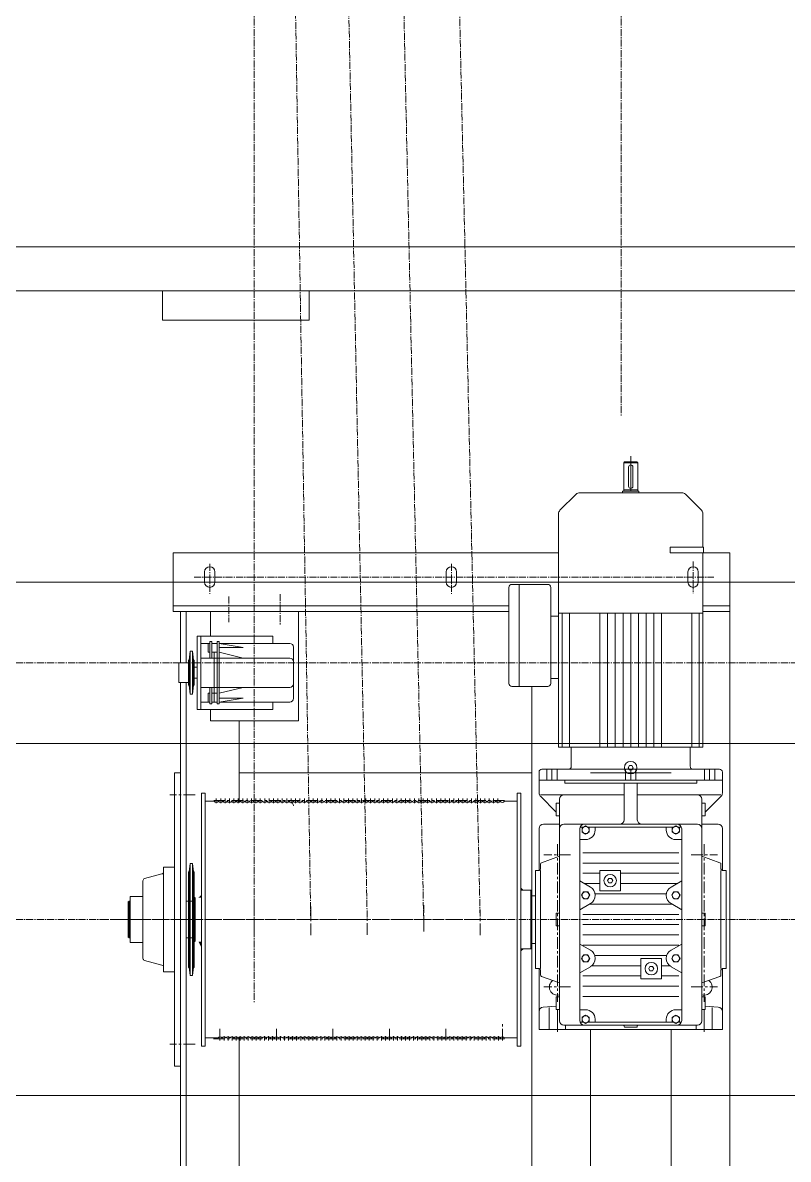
# Model space of a CAD drawing. Header units: millimetres. Extents: x 53635 to 142317, y 101101 to 147193.
# Drawn here: x 74500 to 75544, y 105707 to 107257 of the extents above; entities that cross this region are included whole.
import ezdxf

# ---------------------------------------------------------------- set-up
doc = ezdxf.new("R2010")
doc.units = ezdxf.units.MM
doc.header["$LTSCALE"] = 0.5
doc.header["$MEASUREMENT"] = 0
for name, pattern in [('AXES', [50.8, 31.75, -6.35, 6.35, -6.35]), ('AXES2', [28.575, 19.05, -3.175, 3.175, -3.175]), ('CONTINU', [0])]:
    doc.linetypes.add(name, pattern=pattern)
doc.layers.get('0').update_dxf_attribs({"lineweight": 0})
for name, color, linetype, lineweight in [('-AXE', 1, 'AXES2', 0), ('-fort', 7, 'Continuous', 0), ('ASHADE', 7, 'CONTINU', 0), ('AXE', 1, 'AXES2', 0), ('AXES', 1, 'AXES', 0), ('FIN', 1, 'Continuous', 0), ('FORT', 7, 'Continuous', 0)]:
    doc.layers.add(name, color=color, linetype=linetype, lineweight=lineweight)

msp = doc.modelspace()

# ---------------------------------------------------------------- linework, layer by layer
at = {"layer": '-AXE'}
for p, q in [((70604.5, 106384.09), (77418.31, 106384.09)), ((70604.5, 106034.09), (77418.31, 106034.09))]:
    msp.add_line(p, q, dxfattribs=at)
at = {"layer": '-fort'}
for p, q in [((70815.89, 106951.59), (77215.89, 106951.59)), ((70815.89, 106891.59), (77215.89, 106891.59)), ((70960.9, 106494.09), (77070.89, 106494.09)), ((70960.9, 106274.09), (77070.89, 106274.09)), ((70960.9, 105794.09), (77070.89, 105794.09))]:
    msp.add_line(p, q, dxfattribs=at)
for p, q in [((74691.39, 106891.59), (74690.89, 106891.09)), ((74690.89, 106891.09), (74690.89, 106852.09)), ((74691.39, 106891.59), (74890.39, 106891.59)), ((74890.89, 106891.09), (74890.39, 106891.59)), ((74890.89, 106891.09), (74890.89, 106852.09)), ((74690.89, 106852.09), (74691.39, 106851.59)), ((74691.39, 106851.59), (74890.39, 106851.59)), ((74890.39, 106851.59), (74890.89, 106852.09)), ((75319.64, 106657.09), (75320.64, 106658.09)), ((75338.64, 106657.09), (75319.64, 106657.09)), ((75319.64, 106618.09), (75319.64, 106657.09)), ((75337.64, 106658.09), (75320.64, 106658.09)), ((75326.14, 106625.09), (75326.14, 106651.09)), ((75329.14, 106618.09), (75329.14, 106666.09)), ((75332.14, 106625.09), (75332.14, 106651.09)), ((75338.64, 106657.09), (75337.64, 106658.09)), ((75338.64, 106618.09), (75338.64, 106657.09)), ((75338.64, 106620.09), (75319.64, 106620.09)), ((75232.69, 106592.14), (75254.59, 106614.03)), ((75329.14, 106616.09), (75259.54, 106616.09)), ((75318.14, 106616.09), (75318.14, 106618.09)), ((75340.14, 106618.09), (75318.14, 106618.09)), ((75340.14, 106616.09), (75318.14, 106616.09)), ((75338.64, 106618.09), (75319.64, 106618.09)), ((75398.74, 106616.09), (75329.14, 106616.09)), ((75340.14, 106616.09), (75340.14, 106618.09)), ((75425.59, 106592.14), (75403.69, 106614.03)), ((75230.64, 106452.09), (75230.64, 106587.19)), ((75427.64, 106542.09), (75427.64, 106587.19)), ((75382.79, 106534.09), (75382.79, 106542.09)), ((75428.27, 106542.09), (75382.79, 106542.09)), ((75428.27, 106534.09), (75382.79, 106534.09)), ((75427.64, 106452.09), (75427.64, 106534.09)), ((75428.27, 106534.09), (75428.27, 106542.09)), ((75163.14, 106356.09), (75163.14, 106487.09)), ((75167.14, 106491.09), (75216.14, 106491.09)), ((75177.14, 106352.09), (75177.14, 106491.09)), ((75220.14, 106356.09), (75220.14, 106487.09)), ((75329.14, 106452.09), (75230.64, 106452.09)), ((75230.64, 106452.09), (75230.64, 106452.09)), ((75230.64, 106452.09), (75230.64, 106452.09)), ((75230.64, 106269.09), (75230.64, 106452.09)), ((75230.64, 106447.59), (75230.64, 106452.09)), ((75235.64, 106452.09), (75235.64, 106452.09)), ((75235.64, 106269.09), (75235.64, 106452.09)), ((75245.64, 106452.09), (75245.64, 106452.09)), ((75245.64, 106269.09), (75245.64, 106452.09)), ((75287.14, 106452.09), (75287.14, 106452.09)), ((75287.14, 106269.09), (75287.14, 106452.09)), ((75297.64, 106452.09), (75297.64, 106452.09)), ((75297.64, 106269.09), (75297.64, 106452.09)), ((75308.14, 106452.09), (75308.14, 106452.09)), ((75308.14, 106269.09), (75308.14, 106452.09)), ((75318.64, 106452.09), (75318.64, 106452.09)), ((75318.64, 106269.09), (75318.64, 106452.09)), ((75427.64, 106452.09), (75329.14, 106452.09)), ((75329.14, 106269.09), (75329.14, 106452.09)), ((75339.64, 106452.09), (75339.64, 106452.09)), ((75339.64, 106269.09), (75339.64, 106452.09)), ((75350.14, 106452.09), (75350.14, 106452.09)), ((75350.14, 106269.09), (75350.14, 106452.09)), ((75360.64, 106452.09), (75360.64, 106452.09)), ((75360.64, 106269.09), (75360.64, 106452.09)), ((75371.14, 106452.09), (75371.14, 106452.09)), ((75371.14, 106269.09), (75371.14, 106452.09)), ((75412.64, 106452.09), (75412.64, 106452.09)), ((75412.64, 106269.09), (75412.64, 106452.09)), ((75422.64, 106452.09), (75422.64, 106452.09)), ((75422.64, 106269.09), (75422.64, 106452.09)), ((75427.64, 106269.09), (75427.64, 106452.09)), ((75220.14, 106447.59), (75230.64, 106447.59)), ((75220.14, 106362.59), (75220.14, 106447.59)), ((75230.64, 106362.59), (75230.64, 106447.59)), ((75220.14, 106362.59), (75230.64, 106362.59)), ((75167.14, 106352.09), (75216.14, 106352.09)), ((75427.64, 106269.09), (75230.64, 106269.09)), ((75248.14, 106243.09), (75248.14, 106269.09)), ((75410.14, 106269.09), (75248.14, 106269.09)), ((75410.14, 106243.09), (75410.14, 106269.09)), ((74707.14, 105834.09), (74707.14, 106234.09)), ((75204.14, 106224.09), (75204.14, 106235.09)), ((75244.14, 106239.09), (75208.14, 106239.09)), ((75214.64, 106224.09), (75214.64, 106239.09)), ((75221.64, 106224.09), (75221.64, 106239.09)), ((75228.64, 106224.09), (75228.64, 106239.09)), ((75414.14, 106239.09), (75244.14, 106239.09)), ((75322.14, 106224.09), (75322.14, 106239.09)), ((75322.14, 106224.09), (75322.14, 106239.09)), ((75322.14, 106224.09), (75322.14, 106239.09)), ((75322.14, 106224.09), (75322.14, 106239.09)), ((75325.68, 106241.09), (75327.41, 106244.09)), ((75327.41, 106238.09), (75325.68, 106241.09)), ((75330.87, 106244.09), (75327.41, 106244.09)), ((75330.87, 106238.09), (75327.41, 106238.09)), ((75329.14, 106224.09), (75329.14, 106239.09)), ((75329.14, 106224.09), (75329.14, 106239.09)), ((75329.14, 106224.09), (75329.14, 106239.09)), ((75332.61, 106241.09), (75330.87, 106244.09)), ((75330.87, 106238.09), (75332.61, 106241.09)), ((75336.14, 106224.09), (75336.14, 106239.09)), ((75336.14, 106224.09), (75336.14, 106239.09)), ((75336.14, 106224.09), (75336.14, 106239.09)), ((75336.14, 106224.09), (75336.14, 106239.09)), ((75450.14, 106239.09), (75414.14, 106239.09)), ((75429.64, 106224.09), (75429.64, 106239.09)), ((75436.64, 106224.09), (75436.64, 106239.09)), ((75443.64, 106224.09), (75443.64, 106239.09)), ((75454.14, 106224.09), (75454.14, 106235.09)), ((75239.14, 106224.09), (75204.14, 106224.09)), ((75204.14, 106224.09), (75204.14, 106224.09)), ((75204.14, 106206.57), (75204.14, 106224.09)), ((75204.14, 106224.09), (75204.14, 106224.09)), ((75239.14, 106224.09), (75204.14, 106224.09)), ((75419.14, 106224.09), (75239.14, 106224.09)), ((75419.14, 106224.09), (75239.14, 106224.09)), ((75239.14, 106220.09), (75239.14, 106224.09)), ((75419.14, 106220.09), (75239.14, 106220.09)), ((75320.14, 106170.09), (75320.14, 106219.09)), ((75338.14, 106170.09), (75338.14, 106219.09)), ((75454.14, 106224.09), (75419.14, 106224.09)), ((75419.14, 106220.09), (75419.14, 106224.09)), ((75454.14, 106224.09), (75419.14, 106224.09)), ((75454.14, 106206.57), (75454.14, 106224.09)), ((74744.14, 106206.59), (74744.14, 106034.08)), ((74749.14, 106034.08), (74749.14, 106206.59)), ((75174.14, 106034.08), (75174.14, 106206.59)), ((75179.14, 106206.59), (75179.14, 106034.08)), ((75227.64, 106180.59), (75205.9, 106202.33)), ((75320.14, 106204.09), (75206.14, 106204.09)), ((75320.14, 106204.09), (75238.14, 106204.09)), ((75338.14, 106204.09), (75338.14, 106204.09)), ((75452.14, 106204.09), (75338.14, 106204.09)), ((75338.14, 106204.09), (75338.14, 106204.09)), ((75420.14, 106204.09), (75338.14, 106204.09)), ((75430.64, 106180.59), (75452.39, 106202.33)), ((74761.32, 106195.59), (74749.14, 106195.59)), ((74767.32, 106195.59), (74766.97, 106195.59)), ((74773.32, 106195.59), (74772.97, 106195.59)), ((74779.32, 106195.59), (74778.97, 106195.59)), ((74785.32, 106195.59), (74784.97, 106195.59)), ((74791.32, 106195.59), (74790.97, 106195.59)), ((74797.32, 106195.59), (74796.97, 106195.59)), ((74803.32, 106195.59), (74802.97, 106195.59)), ((74809.32, 106195.59), (74808.97, 106195.59)), ((74815.32, 106195.59), (74814.97, 106195.59)), ((74821.32, 106195.59), (74820.97, 106195.59)), ((74827.32, 106195.59), (74826.97, 106195.59)), ((74833.32, 106195.59), (74832.97, 106195.59)), ((74839.32, 106195.59), (74838.97, 106195.59)), ((74845.32, 106195.59), (74844.97, 106195.59)), ((74851.32, 106195.59), (74850.97, 106195.59)), ((74857.32, 106195.59), (74856.97, 106195.59)), ((74863.32, 106195.59), (74862.97, 106195.59)), ((74869.32, 106195.59), (74868.97, 106195.59)), ((74875.32, 106195.59), (74874.97, 106195.59)), ((74881.32, 106195.59), (74880.97, 106195.59)), ((74887.32, 106195.59), (74886.97, 106195.59)), ((74893.32, 106195.59), (74892.97, 106195.59)), ((74899.32, 106195.59), (74898.97, 106195.59)), ((74905.32, 106195.59), (74904.97, 106195.59)), ((74911.32, 106195.59), (74910.97, 106195.59)), ((74917.32, 106195.59), (74916.97, 106195.59)), ((74923.32, 106195.59), (74922.97, 106195.59)), ((74929.32, 106195.59), (74928.97, 106195.59)), ((74935.32, 106195.59), (74934.97, 106195.59)), ((74941.32, 106195.59), (74940.97, 106195.59)), ((74947.32, 106195.59), (74946.97, 106195.59)), ((74953.32, 106195.59), (74952.97, 106195.59)), ((74959.32, 106195.59), (74958.97, 106195.59)), ((74965.32, 106195.59), (74964.97, 106195.59)), ((74971.32, 106195.59), (74970.97, 106195.59)), ((74977.32, 106195.59), (74976.97, 106195.59)), ((74983.32, 106195.59), (74982.97, 106195.59)), ((74989.32, 106195.59), (74988.97, 106195.59)), ((74995.32, 106195.59), (74994.97, 106195.59)), ((75001.32, 106195.59), (75000.97, 106195.59)), ((75007.32, 106195.59), (75006.97, 106195.59)), ((75013.32, 106195.59), (75012.97, 106195.59)), ((75019.32, 106195.59), (75018.97, 106195.59)), ((75025.32, 106195.59), (75024.97, 106195.59)), ((75031.32, 106195.59), (75030.97, 106195.59)), ((75037.32, 106195.59), (75036.97, 106195.59)), ((75043.32, 106195.59), (75042.97, 106195.59)), ((75049.32, 106195.59), (75048.97, 106195.59)), ((75055.32, 106195.59), (75054.97, 106195.59)), ((75061.32, 106195.59), (75060.97, 106195.59)), ((75067.32, 106195.59), (75066.97, 106195.59)), ((75073.32, 106195.59), (75072.97, 106195.59)), ((75079.32, 106195.59), (75078.97, 106195.59)), ((75085.32, 106195.59), (75084.97, 106195.59)), ((75091.32, 106195.59), (75090.97, 106195.59)), ((75097.32, 106195.59), (75096.97, 106195.59)), ((75103.32, 106195.59), (75102.97, 106195.59)), ((75109.32, 106195.59), (75108.97, 106195.59)), ((75115.32, 106195.59), (75114.97, 106195.59)), ((75121.32, 106195.59), (75120.97, 106195.59)), ((75127.32, 106195.59), (75126.97, 106195.59)), ((75133.32, 106195.59), (75132.97, 106195.59)), ((75139.32, 106195.59), (75138.97, 106195.59)), ((75145.32, 106195.59), (75144.97, 106195.59)), ((75151.32, 106195.59), (75150.97, 106195.59)), ((75174.14, 106195.59), (75156.97, 106195.59)), ((75227.64, 106192.59), (75232.14, 106192.59)), ((75227.64, 106175.59), (75227.64, 106192.59)), ((75232.14, 106158.09), (75232.14, 106198.09)), ((75232.14, 106192.59), (75232.14, 106175.59)), ((75426.14, 106192.59), (75426.14, 106198.09)), ((75426.14, 106192.59), (75430.64, 106192.59)), ((75426.14, 106175.59), (75426.14, 106192.59)), ((75430.64, 106192.59), (75430.64, 106175.59)), ((75232.14, 106175.59), (75227.64, 106175.59)), ((75232.14, 106164.09), (75232.14, 106176.09)), ((75232.14, 106176.09), (75232.14, 106176.09)), ((75430.64, 106175.59), (75426.14, 106175.59)), ((75426.14, 106158.09), (75426.14, 106175.59)), ((75426.14, 106164.09), (75426.14, 106175.59)), ((75204.14, 106101.09), (75204.14, 106158.09)), ((75232.14, 106164.09), (75210.14, 106164.09)), ((75232.14, 105896.09), (75232.14, 106158.09)), ((75266.14, 106164.09), (75238.14, 106164.09)), ((75259.64, 106086.69), (75259.64, 106157.59)), ((75264.77, 106160.09), (75260.94, 106160.09)), ((75262.74, 106158.89), (75267.64, 106161.79)), ((75262.74, 106153.29), (75262.74, 106158.89)), ((75392.14, 106164.09), (75266.14, 106164.09)), ((75272.54, 106158.89), (75267.64, 106161.79)), ((75387.77, 106160.09), (75270.52, 106160.09)), ((75272.54, 106153.29), (75272.54, 106158.89)), ((75280.64, 106156.09), (75280.64, 106160.09)), ((75377.64, 106156.09), (75377.64, 106160.09)), ((75385.74, 106158.89), (75390.64, 106161.79)), ((75385.74, 106153.29), (75385.74, 106158.89)), ((75395.54, 106158.89), (75390.64, 106161.79)), ((75420.14, 106164.09), (75392.14, 106164.09)), ((75397.34, 106160.09), (75393.52, 106160.09)), ((75395.54, 106153.29), (75395.54, 106158.89)), ((75398.64, 106086.69), (75398.64, 106157.59)), ((75448.14, 106164.09), (75426.14, 106164.09)), ((75426.14, 106042.59), (75426.14, 106158.09)), ((75426.14, 106042.59), (75426.14, 106158.09)), ((75454.14, 106101.09), (75454.14, 106158.09)), ((75267.64, 106143.09), (75259.64, 106143.09)), ((75267.64, 106150.49), (75262.74, 106153.29)), ((75267.64, 106150.49), (75272.54, 106153.29)), ((75390.64, 106150.49), (75385.74, 106153.29)), ((75390.64, 106150.49), (75395.54, 106153.29)), ((75398.64, 106143.09), (75390.64, 106143.09)), ((75394.64, 106125.09), (75263.64, 106125.09)), ((75206.14, 106103.09), (75206.14, 106109.68)), ((75207.46, 106111.56), (75232.14, 106120.55)), ((75394.64, 106111.09), (75263.64, 106111.09)), ((75450.83, 106111.56), (75426.14, 106120.55)), ((75452.14, 106103.09), (75452.14, 106109.68)), ((74666.37, 106089.88), (74689.92, 106096.19)), ((74692.14, 106104.59), (74692.14, 106034.09)), ((74693.14, 106105.59), (74707.14, 106105.59)), ((75204.14, 106101.09), (75199.14, 106101.09)), ((75199.14, 106034.09), (75199.14, 106101.09)), ((75206.14, 105967.09), (75206.14, 106101.09)), ((75287.14, 106097.09), (75263.64, 106097.09)), ((75315.14, 106101.09), (75287.14, 106101.09)), ((75287.14, 106073.09), (75287.14, 106101.09)), ((75315.14, 106073.09), (75315.14, 106101.09)), ((75394.64, 106097.09), (75315.14, 106097.09)), ((75452.14, 105967.09), (75452.14, 106101.09)), ((75459.14, 106101.09), (75454.14, 106101.09)), ((75459.14, 106034.09), (75459.14, 106101.09)), ((74664.14, 106034.09), (74664.14, 106087.01)), ((75259.64, 106047.49), (75259.64, 106086.69)), ((75274.14, 106078.39), (75259.64, 106086.69)), ((75287.14, 106083.09), (75265.93, 106083.09)), ((75297.68, 106087.09), (75299.41, 106090.09)), ((75299.41, 106084.09), (75297.68, 106087.09)), ((75299.41, 106090.09), (75302.87, 106090.09)), ((75302.87, 106084.09), (75299.41, 106084.09)), ((75302.87, 106090.09), (75304.61, 106087.09)), ((75304.61, 106087.09), (75302.87, 106084.09)), ((75392.35, 106083.09), (75315.14, 106083.09)), ((75384.14, 106078.39), (75398.64, 106086.69)), ((75398.64, 106047.49), (75398.64, 106086.69)), ((75398.64, 106047.49), (75398.64, 106086.69)), ((74646.54, 106065.33), (74664.14, 106065.33)), ((74646.54, 106002.83), (74646.54, 106065.33)), ((74734.14, 106063.09), (74735.14, 106064.09)), ((74735.14, 106004.09), (74735.14, 106064.09)), ((75179.14, 106074.09), (75193.14, 106074.09)), ((75194.14, 106073.09), (75193.14, 106074.09)), ((75193.14, 105994.09), (75193.14, 106074.09)), ((75194.14, 105995.09), (75194.14, 106073.09)), ((75194.14, 106001.59), (75194.14, 106066.59)), ((75194.14, 106066.59), (75199.14, 106066.59)), ((75194.14, 106004.09), (75194.14, 106064.09)), ((75199.14, 106066.59), (75199.14, 106066.59)), ((75262.04, 106067.09), (75264.84, 106071.99)), ((75264.84, 106062.19), (75262.04, 106067.09)), ((75270.44, 106071.99), (75264.84, 106071.99)), ((75270.44, 106062.19), (75264.84, 106062.19)), ((75273.34, 106067.09), (75270.44, 106071.99)), ((75270.44, 106062.19), (75273.34, 106067.09)), ((75377.8, 106069.09), (75280.49, 106069.09)), ((75315.14, 106073.09), (75287.14, 106073.09)), ((75385.04, 106067.09), (75387.84, 106071.99)), ((75387.84, 106062.19), (75385.04, 106067.09)), ((75393.44, 106071.99), (75387.84, 106071.99)), ((75393.44, 106062.19), (75387.84, 106062.19)), ((75396.34, 106067.09), (75393.44, 106071.99)), ((75393.44, 106062.19), (75396.34, 106067.09)), ((74644.14, 106058.09), (74645.14, 106059.09)), ((74644.14, 106010.09), (74644.14, 106058.09)), ((74645.14, 106009.09), (74645.14, 106059.09)), ((74645.14, 106059.09), (74646.54, 106059.09)), ((74723.14, 106059.09), (74734.14, 106059.09)), ((75259.64, 106047.49), (75274.14, 106055.79)), ((75259.64, 106000.69), (75259.64, 106047.49)), ((75385.37, 106055.09), (75272.92, 106055.09)), ((75398.64, 106047.49), (75384.14, 106055.79)), ((75398.64, 106000.69), (75398.64, 106047.49)), ((74664.14, 105981.19), (74664.14, 106034.09)), ((74692.14, 105963.59), (74692.14, 106034.09)), ((74744.14, 106034.08), (74744.14, 105861.59)), ((74749.14, 106034.08), (74749.14, 105861.59)), ((75174.14, 106034.08), (75174.14, 105861.59)), ((75179.14, 106034.08), (75179.14, 105861.59)), ((75199.14, 105967.09), (75199.14, 106034.09)), ((75227.64, 106042.59), (75232.14, 106042.59)), ((75227.64, 106025.59), (75227.64, 106042.59)), ((75232.14, 106042.59), (75232.14, 106025.59)), ((75394.64, 106041.09), (75263.64, 106041.09)), ((75426.14, 106042.59), (75430.64, 106042.59)), ((75426.14, 106025.59), (75426.14, 106042.59)), ((75430.64, 106042.59), (75430.64, 106025.59)), ((75459.14, 105967.09), (75459.14, 106034.09)), ((75232.14, 106025.59), (75227.64, 106025.59)), ((75394.64, 106027.09), (75263.64, 106027.09)), ((75394.64, 106027.09), (75263.64, 106027.09)), ((75430.64, 106025.59), (75426.14, 106025.59)), ((75426.14, 105928.59), (75426.14, 106025.59)), ((74644.14, 106010.09), (74645.14, 106009.09)), ((74645.14, 106009.09), (74646.54, 106009.09)), ((74646.54, 106002.83), (74664.14, 106002.83)), ((74723.14, 106009.09), (74734.14, 106009.09)), ((74735.14, 106004.09), (74734.14, 106005.09)), ((75194.14, 106001.59), (75199.14, 106001.59)), ((75199.14, 106001.59), (75199.14, 106001.59)), ((75259.64, 105961.49), (75259.64, 106000.69)), ((75274.14, 105992.39), (75259.64, 106000.69)), ((75394.64, 106013.09), (75263.64, 106013.09)), ((75384.14, 105992.39), (75398.64, 106000.69)), ((75398.64, 105961.49), (75398.64, 106000.69)), ((75398.64, 105961.49), (75398.64, 106000.69)), ((75179.14, 105994.09), (75193.14, 105994.09)), ((75194.14, 105995.09), (75193.14, 105994.09)), ((75262.04, 105981.09), (75264.84, 105985.99)), ((75394.64, 105999.09), (75263.64, 105999.09)), ((75270.44, 105985.99), (75264.84, 105985.99)), ((75273.34, 105981.09), (75270.44, 105985.99)), ((75378.27, 105985.09), (75280.01, 105985.09)), ((75385.04, 105981.09), (75387.84, 105985.99)), ((75393.44, 105985.99), (75387.84, 105985.99)), ((75396.34, 105981.09), (75393.44, 105985.99)), ((74666.37, 105978.29), (74689.92, 105971.98)), ((75259.64, 105961.49), (75274.14, 105969.79)), ((75264.84, 105976.19), (75262.04, 105981.09)), ((75270.44, 105976.19), (75264.84, 105976.19)), ((75270.44, 105976.19), (75273.34, 105981.09)), ((75343.14, 105971.09), (75275.95, 105971.09)), ((75371.14, 105981.09), (75343.14, 105981.09)), ((75343.14, 105953.09), (75343.14, 105981.09)), ((75353.68, 105967.09), (75355.41, 105970.09)), ((75355.41, 105970.09), (75358.87, 105970.09)), ((75358.87, 105970.09), (75360.61, 105967.09)), ((75371.14, 105953.09), (75371.14, 105981.09)), ((75382.34, 105971.09), (75371.14, 105971.09)), ((75398.64, 105961.49), (75384.14, 105969.79)), ((75387.84, 105976.19), (75385.04, 105981.09)), ((75393.44, 105976.19), (75387.84, 105976.19)), ((75393.44, 105976.19), (75396.34, 105981.09)), ((74693.14, 105962.59), (74707.14, 105962.59)), ((75204.14, 105967.09), (75199.14, 105967.09)), ((75204.14, 105884.09), (75204.14, 105967.09)), ((75206.14, 105958.49), (75206.14, 105965.09)), ((75232.14, 105947.62), (75207.46, 105956.61)), ((75259.64, 105896.59), (75259.64, 105961.49)), ((75343.14, 105957.09), (75263.64, 105957.09)), ((75355.41, 105964.09), (75353.68, 105967.09)), ((75358.87, 105964.09), (75355.41, 105964.09)), ((75360.61, 105967.09), (75358.87, 105964.09)), ((75394.64, 105957.09), (75371.14, 105957.09)), ((75398.64, 105896.59), (75398.64, 105961.49)), ((75426.14, 105947.62), (75450.83, 105956.61)), ((75452.14, 105958.49), (75452.14, 105965.09)), ((75459.14, 105967.09), (75454.14, 105967.09)), ((75454.14, 105884.09), (75454.14, 105967.09)), ((75394.64, 105943.09), (75263.64, 105943.09)), ((75371.14, 105953.09), (75343.14, 105953.09)), ((75227.64, 105928.59), (75232.14, 105928.59)), ((75227.64, 105911.59), (75227.64, 105928.59)), ((75232.14, 105928.59), (75232.14, 105911.59)), ((75394.64, 105929.09), (75263.64, 105929.09)), ((75426.14, 105928.59), (75430.64, 105928.59)), ((75426.14, 105911.59), (75426.14, 105928.59)), ((75430.64, 105928.59), (75430.64, 105911.59)), ((75204.14, 105884.09), (75204.14, 105908.5)), ((75209.72, 105914.48), (75227.64, 105915.76)), ((75218.14, 105884.09), (75218.14, 105914.09)), ((75232.14, 105911.59), (75227.64, 105911.59)), ((75229.14, 105881.09), (75229.14, 105911.59)), ((75232.14, 105916.09), (75232.14, 105916.09)), ((75267.64, 105911.09), (75259.64, 105911.09)), ((75398.64, 105911.09), (75390.64, 105911.09)), ((75430.64, 105911.59), (75426.14, 105911.59)), ((75426.14, 105896.09), (75426.14, 105911.59)), ((75429.14, 105881.09), (75429.14, 105911.59)), ((75448.57, 105914.48), (75430.64, 105915.76)), ((75440.14, 105884.09), (75440.14, 105914.09)), ((75454.14, 105884.09), (75454.14, 105908.5)), ((75264.84, 105894.09), (75260.94, 105894.09)), ((75262.74, 105900.89), (75267.64, 105903.79)), ((75262.74, 105895.29), (75262.74, 105900.89)), ((75267.64, 105892.49), (75262.74, 105895.29)), ((75272.54, 105900.89), (75267.64, 105903.79)), ((75267.64, 105892.49), (75272.54, 105895.29)), ((75387.77, 105894.09), (75270.44, 105894.09)), ((75272.54, 105895.29), (75272.54, 105900.89)), ((75280.64, 105894.09), (75280.64, 105898.09)), ((75377.64, 105894.09), (75377.64, 105898.09)), ((75385.74, 105900.89), (75390.64, 105903.69)), ((75385.74, 105895.29), (75385.74, 105900.89)), ((75390.64, 105892.39), (75385.74, 105895.29)), ((75395.54, 105900.89), (75390.64, 105903.69)), ((75390.64, 105892.39), (75395.54, 105895.29)), ((75397.34, 105894.09), (75393.52, 105894.09)), ((75395.54, 105895.29), (75395.54, 105900.89)), ((75329.14, 105884.09), (75204.14, 105884.09)), ((75266.14, 105890.09), (75238.14, 105890.09)), ((75240.14, 105884.09), (75240.14, 105890.09)), ((75392.14, 105890.09), (75266.14, 105890.09)), ((75319.14, 105890.09), (75266.14, 105890.09)), ((75320.14, 105888.09), (75320.14, 105889.09)), ((75329.14, 105887.09), (75321.14, 105887.09)), ((75337.14, 105887.09), (75329.14, 105887.09)), ((75454.14, 105884.09), (75329.14, 105884.09)), ((75338.14, 105888.09), (75338.14, 105889.09)), ((75392.14, 105890.09), (75339.14, 105890.09)), ((75420.14, 105890.09), (75392.14, 105890.09)), ((75418.14, 105884.09), (75418.14, 105890.09)), ((74766.58, 105872.59), (74749.14, 105872.59)), ((74772.08, 105872.59), (74771.71, 105872.59)), ((74777.58, 105872.59), (74777.21, 105872.59)), ((74783.08, 105872.59), (74782.71, 105872.59)), ((74788.58, 105872.59), (74788.21, 105872.59)), ((74794.08, 105872.59), (74793.71, 105872.59)), ((74799.58, 105872.59), (74799.21, 105872.59)), ((74805.08, 105872.59), (74804.71, 105872.59)), ((74810.58, 105872.59), (74810.21, 105872.59)), ((74816.08, 105872.59), (74815.71, 105872.59)), ((74821.58, 105872.59), (74821.21, 105872.59)), ((74827.08, 105872.59), (74826.71, 105872.59)), ((74832.58, 105872.59), (74832.21, 105872.59)), ((74838.08, 105872.59), (74837.71, 105872.59)), ((74843.58, 105872.59), (74843.21, 105872.59)), ((74849.08, 105872.59), (74848.71, 105872.59)), ((74854.58, 105872.59), (74854.21, 105872.59)), ((74860.08, 105872.59), (74859.71, 105872.59)), ((74865.58, 105872.59), (74865.21, 105872.59)), ((74871.08, 105872.59), (74870.71, 105872.59)), ((74876.58, 105872.59), (74876.21, 105872.59)), ((74882.08, 105872.59), (74881.71, 105872.59)), ((74887.58, 105872.59), (74887.21, 105872.59)), ((74893.08, 105872.59), (74892.71, 105872.59)), ((74898.58, 105872.59), (74898.21, 105872.59)), ((74904.08, 105872.59), (74903.71, 105872.59)), ((74909.58, 105872.59), (74909.21, 105872.59)), ((74915.08, 105872.59), (74914.71, 105872.59)), ((74920.58, 105872.59), (74920.21, 105872.59)), ((74926.08, 105872.59), (74925.71, 105872.59)), ((74931.58, 105872.59), (74931.21, 105872.59)), ((74937.08, 105872.59), (74936.71, 105872.59)), ((74942.58, 105872.59), (74942.21, 105872.59)), ((74948.08, 105872.59), (74947.71, 105872.59)), ((74953.58, 105872.59), (74953.21, 105872.59)), ((74959.08, 105872.59), (74958.71, 105872.59)), ((74964.58, 105872.59), (74964.21, 105872.59)), ((74970.08, 105872.59), (74969.71, 105872.59)), ((74975.58, 105872.59), (74975.21, 105872.59)), ((74981.08, 105872.59), (74980.71, 105872.59)), ((74986.58, 105872.59), (74986.21, 105872.59)), ((74992.08, 105872.59), (74991.71, 105872.59)), ((74997.58, 105872.59), (74997.21, 105872.59)), ((75003.08, 105872.59), (75002.71, 105872.59)), ((75008.58, 105872.59), (75008.21, 105872.59)), ((75014.08, 105872.59), (75013.71, 105872.59)), ((75019.58, 105872.59), (75019.21, 105872.59)), ((75025.08, 105872.59), (75024.71, 105872.59)), ((75030.58, 105872.59), (75030.21, 105872.59)), ((75036.08, 105872.59), (75035.71, 105872.59)), ((75041.58, 105872.59), (75041.21, 105872.59)), ((75047.08, 105872.59), (75046.71, 105872.59)), ((75052.58, 105872.59), (75052.21, 105872.59)), ((75058.08, 105872.59), (75057.71, 105872.59)), ((75063.58, 105872.59), (75063.21, 105872.59)), ((75069.08, 105872.59), (75068.71, 105872.59)), ((75074.58, 105872.59), (75074.21, 105872.59)), ((75080.08, 105872.59), (75079.71, 105872.59)), ((75085.58, 105872.59), (75085.21, 105872.59)), ((75091.08, 105872.59), (75090.71, 105872.59)), ((75096.58, 105872.59), (75096.21, 105872.59)), ((75102.08, 105872.59), (75101.71, 105872.59)), ((75107.58, 105872.59), (75107.21, 105872.59)), ((75113.08, 105872.59), (75112.71, 105872.59)), ((75118.58, 105872.59), (75118.21, 105872.59)), ((75124.08, 105872.59), (75123.71, 105872.59)), ((75129.58, 105872.59), (75129.21, 105872.59)), ((75135.08, 105872.59), (75134.71, 105872.59)), ((75140.58, 105872.59), (75140.21, 105872.59)), ((75146.08, 105872.59), (75145.71, 105872.59)), ((75151.58, 105872.59), (75151.21, 105872.59)), ((75174.14, 105872.59), (75156.71, 105872.59))]:
    msp.add_line(p, q)
for centre, radius in [((75329.14, 106241.09), 8.5), ((75267.64, 106156.09), 4.89), ((75390.64, 106156.09), 4.89), ((75301.14, 106087.09), 8.5), ((75267.64, 106067.09), 4.89), ((75390.64, 106067.09), 4.89), ((75267.64, 105981.09), 4.89), ((75390.64, 105981.09), 4.89), ((75357.14, 105967.09), 8.5), ((75267.64, 105898.09), 4.89), ((75390.64, 105898.09), 4.89)]:
    msp.add_circle(centre, radius)
for centre, radius, start, end in [((75329.14, 106651.09), 3, 0, 180), ((75329.14, 106625.09), 3, 180, 360), ((75259.54, 106609.09), 7, 90, 135), ((75398.74, 106609.09), 7, 45, 90), ((75237.64, 106587.19), 7, 135, 180), ((75420.64, 106587.19), 7, 0, 45), ((75167.14, 106487.09), 4, 90, 180), ((75216.14, 106487.09), 4, 0, 90), ((75167.14, 106356.09), 4, 180, 270), ((75216.14, 106356.09), 4, -90, 0), ((75208.14, 106235.09), 4, 90, 180), ((75244.14, 106243.09), 4, -90, 0), ((75414.14, 106243.09), 4, 180, 270), ((75450.14, 106235.09), 4, 0, 90), ((75322.14, 106219.09), 2, 150, 180), ((75336.14, 106219.09), 2, 0, 30.01), ((75210.14, 106206.57), 6, 180, 225), ((75238.14, 106198.09), 6, 90, 180), ((75420.14, 106198.09), 6, 0, 90), ((75448.14, 106206.57), 6, -45, 0), ((74764.14, 106196.59), 3, -160.52878, -19.47122), ((74770.14, 106196.59), 3, -160.52878, -19.47122), ((74776.14, 106196.59), 3, -160.52878, -19.47122), ((74782.14, 106196.59), 3, -160.52878, -19.47122), ((74788.14, 106196.59), 3, -160.52878, -19.47122), ((74794.14, 106196.59), 3, -160.52878, -19.47122), ((74800.14, 106196.59), 3, -160.52878, -19.47122), ((74806.14, 106196.59), 3, -160.52878, -19.47122), ((74812.14, 106196.59), 3, -160.52878, -19.47122), ((74818.14, 106196.59), 3, -160.52878, -19.47122), ((74824.14, 106196.59), 3, -160.52878, -19.47122), ((74830.14, 106196.59), 3, -160.52878, -19.47122), ((74836.14, 106196.59), 3, -160.52878, -19.47122), ((74842.14, 106196.59), 3, -160.52878, -19.47122), ((74848.14, 106196.59), 3, -160.52878, -19.47122), ((74854.14, 106196.59), 3, -160.52878, -19.47122), ((74860.14, 106196.59), 3, -160.52878, -19.47122), ((74866.14, 106196.59), 3, -160.52878, -19.47122), ((74872.14, 106196.59), 3, -160.52878, -19.47122), ((74878.14, 106196.59), 3, -160.52878, -19.47122), ((74884.14, 106196.59), 3, -160.52878, -19.47122), ((74890.14, 106196.59), 3, -160.52878, -19.47122), ((74896.14, 106196.59), 3, -160.52878, -19.47122), ((74902.14, 106196.59), 3, -160.52878, -19.47122), ((74908.14, 106196.59), 3, -160.52878, -19.47122), ((74914.14, 106196.59), 3, -160.52878, -19.47122), ((74920.14, 106196.59), 3, -160.52878, -19.47122), ((74926.14, 106196.59), 3, -160.52878, -19.47122), ((74932.14, 106196.59), 3, -160.52878, -19.47122), ((74938.14, 106196.59), 3, -160.52878, -19.47122), ((74944.14, 106196.59), 3, -160.52878, -19.47122), ((74950.14, 106196.59), 3, -160.52878, -19.47122), ((74956.14, 106196.59), 3, -160.52878, -19.47122), ((74962.14, 106196.59), 3, -160.52878, -19.47122), ((74968.14, 106196.59), 3, -160.52878, -19.47122), ((74974.14, 106196.59), 3, -160.52878, -19.47122), ((74980.14, 106196.59), 3, -160.52878, -19.47122), ((74986.14, 106196.59), 3, -160.52878, -19.47122), ((74992.14, 106196.59), 3, -160.52878, -19.47122), ((74998.14, 106196.59), 3, -160.52878, -19.47122), ((75004.14, 106196.59), 3, -160.52878, -19.47122), ((75010.14, 106196.59), 3, -160.52878, -19.47122), ((75016.14, 106196.59), 3, -160.52878, -19.47122), ((75022.14, 106196.59), 3, -160.52878, -19.47122), ((75028.14, 106196.59), 3, -160.52878, -19.47122), ((75034.14, 106196.59), 3, -160.52878, -19.47122), ((75040.14, 106196.59), 3, -160.52878, -19.47122), ((75046.14, 106196.59), 3, -160.52878, -19.47122), ((75052.14, 106196.59), 3, -160.52878, -19.47122), ((75058.14, 106196.59), 3, -160.52878, -19.47122), ((75064.14, 106196.59), 3, -160.52878, -19.47122), ((75070.14, 106196.59), 3, -160.52878, -19.47122), ((75076.14, 106196.59), 3, -160.52878, -19.47122), ((75082.14, 106196.59), 3, -160.52878, -19.47122), ((75088.14, 106196.59), 3, -160.52878, -19.47122), ((75094.14, 106196.59), 3, -160.52878, -19.47122), ((75100.14, 106196.59), 3, -160.52878, -19.47122), ((75106.14, 106196.59), 3, -160.52878, -19.47122), ((75112.14, 106196.59), 3, -160.52878, -19.47122), ((75118.14, 106196.59), 3, -160.52878, -19.47122), ((75124.14, 106196.59), 3, -160.52878, -19.47122), ((75130.14, 106196.59), 3, -160.52878, -19.47122), ((75136.14, 106196.59), 3, -160.52878, -19.47122), ((75142.14, 106196.59), 3, -160.52878, -19.47122), ((75148.14, 106196.59), 3, -160.52878, -19.47122), ((75154.14, 106196.59), 3, -160.52878, -19.47122), ((75210.14, 106158.09), 6, 90, 180), ((75238.14, 106158.09), 6, 90, 180), ((75266.14, 106157.59), 6.5, 90, 180), ((75267.64, 106156.09), 13, -90, 0), ((75314.14, 106170.09), 6, -90, 0), ((75344.14, 106170.09), 6, 180, 270), ((75390.64, 106156.09), 13, 180, 270), ((75392.14, 106157.59), 6.5, 0, 90), ((75420.14, 106158.09), 6, 0, 90), ((75448.14, 106158.09), 6, 0, 90), ((75208.14, 106109.68), 2, 110, 180), ((75450.14, 106109.68), 2, 0, 70), ((74689.14, 106099.09), 3, -74.99993, 0.00015), ((74693.14, 106104.59), 1, 90.00007, 180.00015), ((75204.14, 106103.09), 2, -90, 0), ((75454.14, 106103.09), 2, 180, 270), ((74667.14, 106086.98), 3, 105.00007, 180.00015), ((75267.64, 106067.09), 13, -60, 60), ((75390.64, 106067.09), 13, 120, 240), ((75267.64, 105981.09), 13, -60, 60), ((75390.64, 105981.09), 13, 120, 240), ((74667.14, 105981.19), 3, 180, 255.00007), ((74689.14, 105969.08), 3, 0, 75.00007), ((74693.14, 105963.59), 1, 180, 270.00007), ((75204.14, 105965.09), 2, 0, 90), ((75208.14, 105958.49), 2, 180, 250), ((75450.14, 105958.49), 2, -70, 0), ((75454.14, 105965.09), 2, 90, 180), ((75229.14, 105942.09), 11, 125.51, 285.84), ((75429.14, 105942.09), 11, -105.83, 54.5), ((75210.14, 105908.5), 6, 94.09, 180), ((75267.64, 105898.09), 13, 0, 90), ((75390.64, 105898.09), 13, 90, 180), ((75448.14, 105908.5), 6, 0, 85.91), ((75238.14, 105896.09), 6, 180, 270), ((75266.14, 105896.59), 6.5, 180, 270), ((75392.14, 105896.59), 6.5, -90, 0), ((75420.14, 105896.09), 6, -90, 0), ((75319.14, 105889.09), 1, 0, 90), ((75321.14, 105888.09), 1, 180, 270), ((75337.14, 105888.09), 1, -90, 0), ((75339.14, 105889.09), 1, 90, 180)]:
    msp.add_arc(centre, radius, start, end)
for points in [[(75179.14, 106074.09), (75179.14, 106078.09), (75183.52, 106074.09)], [(74744.14, 106064.09), (74744.14, 106068.09), (74739.77, 106064.09)], [(74744.14, 106004.09), (74744.14, 105995.09), (74739.77, 106004.09)], [(75179.14, 105994.09), (75179.14, 105990.09), (75183.52, 105994.09)]]:
    msp.add_solid(points)
at = {"layer": 'ASHADE', "ltscale": 2}
for p, q in [((74705.14, 106454.09), (74705.14, 106534.09)), ((74705.14, 106534.09), (75230.64, 106534.09)), ((75427.64, 106534.09), (75464.14, 106534.09)), ((75464.14, 105534.09), (75464.14, 106534.09)), ((74748.14, 106508.09), (74748.14, 106494.09)), ((74762.14, 106508.09), (74762.14, 106494.09)), ((75077.64, 106508.09), (75077.64, 106494.09)), ((75091.64, 106508.09), (75091.64, 106494.09)), ((75407.14, 106508.09), (75407.14, 106494.09)), ((75421.14, 106508.09), (75421.14, 106494.09)), ((74705.14, 106462.09), (75163.14, 106462.09)), ((74705.14, 106454.09), (75163.14, 106454.09)), ((74715.14, 106384.18), (74715.14, 106454.09)), ((74723.14, 106384.18), (74723.14, 106454.09)), ((74756.14, 106454.09), (74756.14, 106420.68)), ((74876.14, 106454.09), (74756.14, 106454.09)), ((74876.14, 106454.09), (74876.14, 106305.09)), ((75427.64, 106462.09), (75464.14, 106462.09)), ((75427.64, 106454.09), (75464.14, 106454.09)), ((74715.14, 105614.09), (74715.14, 106357.18)), ((74723.14, 105614.09), (74723.14, 106357.18)), ((75194.14, 105614.09), (75194.14, 106352.09)), ((74756.14, 106320.68), (74756.14, 106305.09)), ((74756.14, 106305.09), (74876.14, 106305.09)), ((74795.14, 106193.76), (74795.14, 106305.09)), ((74795.14, 106274.09), (75194.14, 106274.09)), ((75274.14, 106274.09), (75384.14, 106274.09)), ((74715.14, 106234.09), (74707.14, 106234.09)), ((74795.14, 106234.09), (75194.14, 106234.09)), ((75274.14, 106234.09), (75384.14, 106234.09)), ((75274.14, 105614.09), (75274.14, 105884.09)), ((75384.14, 105614.09), (75384.14, 105884.09)), ((74795.14, 105614.09), (74795.14, 105873.89)), ((74715.14, 105834.09), (74707.14, 105834.09))]:
    msp.add_line(p, q, dxfattribs=at)
for centre, radius, start, end in [((74755.14, 106508.09), 7, 0, 180), ((75084.64, 106508.09), 7, 0, 180), ((75414.14, 106508.09), 7, 0, 180), ((74755.14, 106494.09), 7, 180, 360), ((75084.64, 106494.09), 7, 180, 360), ((75414.14, 106494.09), 7, 180, 360), ((74769.14, 105871.59), 2.75, 21.32369, 158.67631), ((74774.64, 105871.59), 2.75, 21.32369, 158.67631), ((74780.14, 105871.59), 2.75, 21.32369, 158.67631), ((74785.64, 105871.59), 2.75, 21.32369, 158.67631), ((74791.14, 105871.59), 2.75, 21.32369, 158.67631), ((74796.64, 105871.59), 2.75, 21.32369, 158.67631), ((74802.14, 105871.59), 2.75, 21.32369, 158.67631), ((74807.64, 105871.59), 2.75, 21.32369, 158.67631), ((74813.14, 105871.59), 2.75, 21.32369, 158.67631), ((74818.64, 105871.59), 2.75, 21.32369, 158.67631), ((74824.14, 105871.59), 2.75, 21.32369, 158.67631), ((74829.64, 105871.59), 2.75, 21.32369, 158.67631), ((74835.14, 105871.59), 2.75, 21.32369, 158.67631), ((74840.64, 105871.59), 2.75, 21.32369, 158.67631), ((74846.14, 105871.59), 2.75, 21.32369, 158.67631), ((74851.64, 105871.59), 2.75, 21.32369, 158.67631), ((74857.14, 105871.59), 2.75, 21.32369, 158.67631), ((74862.64, 105871.59), 2.75, 21.32369, 158.67631), ((74868.14, 105871.59), 2.75, 21.32369, 158.67631), ((74873.64, 105871.59), 2.75, 21.32369, 158.67631), ((74879.14, 105871.59), 2.75, 21.32369, 158.67631), ((74884.64, 105871.59), 2.75, 21.32369, 158.67631), ((74890.14, 105871.59), 2.75, 21.32369, 158.67631), ((74895.64, 105871.59), 2.75, 21.32369, 158.67631), ((74901.14, 105871.59), 2.75, 21.32369, 158.67631), ((74906.64, 105871.59), 2.75, 21.32369, 158.67631), ((74912.14, 105871.59), 2.75, 21.32369, 158.67631), ((74917.64, 105871.59), 2.75, 21.32369, 158.67631), ((74923.14, 105871.59), 2.75, 21.32369, 158.67631), ((74928.64, 105871.59), 2.75, 21.32369, 158.67631), ((74934.14, 105871.59), 2.75, 21.32369, 158.67631), ((74939.64, 105871.59), 2.75, 21.32369, 158.67631), ((74945.14, 105871.59), 2.75, 21.32369, 158.67631), ((74950.64, 105871.59), 2.75, 21.32369, 158.67631), ((74956.14, 105871.59), 2.75, 21.32369, 158.67631), ((74961.64, 105871.59), 2.75, 21.32369, 158.67631), ((74967.14, 105871.59), 2.75, 21.32369, 158.67631), ((74972.64, 105871.59), 2.75, 21.32369, 158.67631), ((74978.14, 105871.59), 2.75, 21.32369, 158.67631), ((74983.64, 105871.59), 2.75, 21.32369, 158.67631), ((74989.14, 105871.59), 2.75, 21.32369, 158.67631), ((74994.64, 105871.59), 2.75, 21.32369, 158.67631), ((75000.14, 105871.59), 2.75, 21.32369, 158.67631), ((75005.64, 105871.59), 2.75, 21.32369, 158.67631), ((75011.14, 105871.59), 2.75, 21.32369, 158.67631), ((75016.64, 105871.59), 2.75, 21.32369, 158.67631), ((75022.14, 105871.59), 2.75, 21.32369, 158.67631), ((75027.64, 105871.59), 2.75, 21.32369, 158.67631), ((75033.14, 105871.59), 2.75, 21.32369, 158.67631), ((75038.64, 105871.59), 2.75, 21.32369, 158.67631), ((75044.14, 105871.59), 2.75, 21.32369, 158.67631), ((75049.64, 105871.59), 2.75, 21.32369, 158.67631), ((75055.14, 105871.59), 2.75, 21.32369, 158.67631), ((75060.64, 105871.59), 2.75, 21.32369, 158.67631), ((75066.14, 105871.59), 2.75, 21.32369, 158.67631), ((75071.64, 105871.59), 2.75, 21.32369, 158.67631), ((75077.14, 105871.59), 2.75, 21.32369, 158.67631), ((75082.64, 105871.59), 2.75, 21.32369, 158.67631), ((75088.14, 105871.59), 2.75, 21.32369, 158.67631), ((75093.64, 105871.59), 2.75, 21.32369, 158.67631), ((75099.14, 105871.59), 2.75, 21.32369, 158.67631), ((75104.64, 105871.59), 2.75, 21.32369, 158.67631), ((75110.14, 105871.59), 2.75, 21.32369, 158.67631), ((75115.64, 105871.59), 2.75, 21.32369, 158.67631), ((75121.14, 105871.59), 2.75, 21.32369, 158.67631), ((75126.64, 105871.59), 2.75, 21.32369, 158.67631), ((75132.14, 105871.59), 2.75, 21.32369, 158.67631), ((75137.64, 105871.59), 2.75, 21.32369, 158.67631), ((75143.14, 105871.59), 2.75, 21.32369, 158.67631), ((75148.64, 105871.59), 2.75, 21.32369, 158.67631), ((75154.14, 105871.59), 2.75, 21.32369, 158.67631)]:
    msp.add_arc(centre, radius, start, end, dxfattribs=at)
at = {"layer": 'AXE'}
for p, q in [((75315.89, 121521.59), (75315.89, 106721.59)), ((74815.89, 120721.59), (74815.89, 105921.59)), ((74815.89, 119631.59), (75123.89, 106034.09)), ((75046.89, 106034.09), (74815.89, 116631.59)), ((74815.89, 113631.59), (74969.89, 106034.09)), ((74892.89, 106034.09), (74815.89, 110631.59)), ((74755.14, 106519.03), (74755.14, 106478.29)), ((75084.64, 106519.03), (75084.64, 106478.29)), ((75414.14, 106522.27), (75414.14, 106479.33)), ((74733.85, 106501.09), (75442.5, 106501.09)), ((74781.14, 106474.55), (74781.14, 106439.83)), ((74851.14, 106477.87), (74851.14, 106436.09))]:
    msp.add_line(p, q, dxfattribs=at)
at = {"layer": 'AXES'}
for p, q in [((74735.09, 106204.09), (74700.63, 106204.09)), ((75156.97, 106196.59), (74760.69, 106196.59)), ((74764.14, 106199.23), (74764.14, 106192.58)), ((74770.14, 106199.23), (74770.14, 106192.58)), ((74776.14, 106199.23), (74776.14, 106192.58)), ((74776.14, 106199.23), (74776.14, 106192.58)), ((74782.14, 106199.23), (74782.14, 106192.58)), ((74788.14, 106199.23), (74788.14, 106192.58)), ((74794.14, 106199.23), (74794.14, 106192.58)), ((74800.14, 106199.23), (74800.14, 106192.58)), ((74806.14, 106199.23), (74806.14, 106192.58)), ((74812.14, 106199.23), (74812.14, 106192.58)), ((74818.14, 106199.23), (74818.14, 106192.58)), ((74824.14, 106199.23), (74824.14, 106192.58)), ((74830.14, 106199.23), (74830.14, 106192.58)), ((74836.14, 106199.23), (74836.14, 106192.58)), ((74842.14, 106199.23), (74842.14, 106192.58)), ((74848.14, 106199.23), (74848.14, 106192.58)), ((74854.14, 106199.23), (74854.14, 106192.58)), ((74854.14, 106199.23), (74854.14, 106192.58)), ((74860.14, 106199.23), (74860.14, 106192.58)), ((74866.14, 106199.23), (74866.14, 106192.58)), ((74872.14, 106199.23), (74872.14, 106192.58)), ((74878.14, 106199.23), (74878.14, 106192.58)), ((74884.14, 106199.23), (74884.14, 106192.58)), ((74890.14, 106199.23), (74890.14, 106192.58)), ((74896.14, 106199.23), (74896.14, 106192.58)), ((74902.14, 106199.23), (74902.14, 106192.58)), ((74908.14, 106199.23), (74908.14, 106192.58)), ((74914.14, 106199.23), (74914.14, 106192.58)), ((74920.14, 106199.23), (74920.14, 106192.58)), ((74926.14, 106199.23), (74926.14, 106192.58)), ((74932.14, 106199.23), (74932.14, 106192.58)), ((74932.14, 106199.23), (74932.14, 106192.58)), ((74938.14, 106199.23), (74938.14, 106192.58)), ((74944.14, 106199.23), (74944.14, 106192.58)), ((74950.14, 106199.23), (74950.14, 106192.58)), ((74956.14, 106199.23), (74956.14, 106192.58)), ((74962.14, 106199.23), (74962.14, 106192.58)), ((74968.14, 106199.23), (74968.14, 106192.58)), ((74974.14, 106199.23), (74974.14, 106192.58)), ((74980.14, 106199.23), (74980.14, 106192.58)), ((74986.14, 106199.23), (74986.14, 106192.58)), ((74992.14, 106199.23), (74992.14, 106192.58)), ((74998.14, 106199.23), (74998.14, 106192.58)), ((75004.14, 106199.23), (75004.14, 106192.58)), ((75010.14, 106199.23), (75010.14, 106192.58)), ((75010.14, 106199.23), (75010.14, 106192.58)), ((75016.14, 106199.23), (75016.14, 106192.58)), ((75022.14, 106199.23), (75022.14, 106192.58)), ((75028.14, 106199.23), (75028.14, 106192.58)), ((75034.14, 106199.23), (75034.14, 106192.58)), ((75040.14, 106199.23), (75040.14, 106192.58)), ((75046.14, 106199.23), (75046.14, 106192.58)), ((75052.14, 106199.23), (75052.14, 106192.58)), ((75058.14, 106199.23), (75058.14, 106192.58)), ((75064.14, 106199.23), (75064.14, 106192.58)), ((75070.14, 106199.23), (75070.14, 106192.58)), ((75076.14, 106199.23), (75076.14, 106192.58)), ((75082.14, 106199.23), (75082.14, 106192.58)), ((75088.14, 106199.23), (75088.14, 106192.58)), ((75094.14, 106199.23), (75094.14, 106192.58)), ((75100.14, 106199.23), (75100.14, 106192.58)), ((75106.14, 106199.23), (75106.14, 106192.58)), ((75112.14, 106199.23), (75112.14, 106192.58)), ((75118.14, 106199.23), (75118.14, 106192.58)), ((75124.14, 106199.23), (75124.14, 106192.58)), ((75130.14, 106199.23), (75130.14, 106192.58)), ((75136.14, 106199.23), (75136.14, 106192.58)), ((75142.14, 106199.23), (75142.14, 106192.58)), ((75148.14, 106199.23), (75148.14, 106192.58)), ((75229.14, 106136.89), (75229.14, 105921.74)), ((75429.14, 106136.89), (75429.14, 105921.74)), ((75246.84, 106122.09), (75210.84, 106122.09)), ((75411.45, 106122.09), (75447.45, 106122.09)), ((74815.89, 106014.42), (74815.89, 106055.84)), ((74892.89, 106012.75), (74892.89, 106051.96)), ((74969.89, 106013.3), (74969.89, 106046.44)), ((75046.89, 106017.72), (75046.89, 106053.62)), ((75123.89, 106012.75), (75123.89, 106047.55)), ((75151.12, 106034.09), (74611.08, 106034.09)), ((75246.84, 105942.09), (75210.84, 105942.09)), ((75411.45, 105942.09), (75447.45, 105942.09)), ((75154.14, 105868.94), (75154.14, 105891.59)), ((74769.14, 105868.94), (74769.14, 105885.07)), ((74846.14, 105868.94), (74846.14, 105885.07)), ((74923.14, 105868.94), (74923.14, 105885.07)), ((75000.14, 105868.94), (75000.14, 105885.07)), ((75077.14, 105868.94), (75077.14, 105885.07)), ((74735.09, 105864.09), (74700.63, 105864.09)), ((75156.97, 105871.59), (74758.45, 105871.59)), ((74774.64, 105868.94), (74774.64, 105875.17)), ((74780.14, 105868.94), (74780.14, 105875.17)), ((74785.64, 105868.94), (74785.64, 105875.17)), ((74791.14, 105868.94), (74791.14, 105875.17)), ((74796.64, 105868.94), (74796.64, 105875.17)), ((74802.14, 105868.94), (74802.14, 105875.17)), ((74807.64, 105868.94), (74807.64, 105875.17)), ((74813.14, 105868.94), (74813.14, 105875.17)), ((74818.64, 105868.94), (74818.64, 105875.17)), ((74824.14, 105868.94), (74824.14, 105875.17)), ((74829.64, 105868.94), (74829.64, 105875.17)), ((74835.14, 105868.94), (74835.14, 105875.17)), ((74840.64, 105868.94), (74840.64, 105875.17)), ((74851.64, 105868.94), (74851.64, 105875.17)), ((74857.14, 105868.94), (74857.14, 105875.17)), ((74862.64, 105868.94), (74862.64, 105875.17)), ((74868.14, 105868.94), (74868.14, 105875.17)), ((74873.64, 105868.94), (74873.64, 105875.17)), ((74879.14, 105868.94), (74879.14, 105875.17)), ((74884.64, 105868.94), (74884.64, 105875.17)), ((74890.14, 105868.94), (74890.14, 105875.17)), ((74895.64, 105868.94), (74895.64, 105875.17)), ((74901.14, 105868.94), (74901.14, 105875.17)), ((74906.64, 105868.94), (74906.64, 105875.17)), ((74912.14, 105868.94), (74912.14, 105875.17)), ((74917.64, 105868.94), (74917.64, 105875.17)), ((74928.64, 105868.94), (74928.64, 105875.17)), ((74934.14, 105868.94), (74934.14, 105875.17)), ((74939.64, 105868.94), (74939.64, 105875.17)), ((74945.14, 105868.94), (74945.14, 105875.17)), ((74950.64, 105868.94), (74950.64, 105875.17)), ((74956.14, 105868.94), (74956.14, 105875.17)), ((74961.64, 105868.94), (74961.64, 105875.17)), ((74967.14, 105868.94), (74967.14, 105875.17)), ((74972.64, 105868.94), (74972.64, 105875.17)), ((74978.14, 105868.94), (74978.14, 105875.17)), ((74983.64, 105868.94), (74983.64, 105875.17)), ((74989.14, 105868.94), (74989.14, 105875.17)), ((74994.64, 105868.94), (74994.64, 105875.17)), ((75005.64, 105868.94), (75005.64, 105875.17)), ((75011.14, 105868.94), (75011.14, 105875.17)), ((75016.64, 105868.94), (75016.64, 105875.17)), ((75022.14, 105868.94), (75022.14, 105875.17)), ((75027.64, 105868.94), (75027.64, 105875.17)), ((75033.14, 105868.94), (75033.14, 105875.17)), ((75038.64, 105868.94), (75038.64, 105875.17)), ((75044.14, 105868.94), (75044.14, 105875.17)), ((75049.64, 105868.94), (75049.64, 105875.17)), ((75055.14, 105868.94), (75055.14, 105875.17)), ((75060.64, 105868.94), (75060.64, 105875.17)), ((75066.14, 105868.94), (75066.14, 105875.17)), ((75071.64, 105868.94), (75071.64, 105875.17)), ((75082.64, 105868.94), (75082.64, 105875.17)), ((75088.14, 105868.94), (75088.14, 105875.17)), ((75093.64, 105868.94), (75093.64, 105875.17)), ((75099.14, 105868.94), (75099.14, 105875.17)), ((75104.64, 105868.94), (75104.64, 105875.17)), ((75110.14, 105868.94), (75110.14, 105875.17)), ((75115.64, 105868.94), (75115.64, 105875.17)), ((75121.14, 105868.94), (75121.14, 105875.17)), ((75126.64, 105868.94), (75126.64, 105875.17)), ((75132.14, 105868.94), (75132.14, 105875.17)), ((75137.64, 105868.94), (75137.64, 105875.17)), ((75143.14, 105868.94), (75143.14, 105875.17)), ((75148.64, 105868.94), (75148.64, 105875.17))]:
    msp.add_line(p, q, dxfattribs=at)
at = {"layer": 'FIN'}
msp.add_arc((74864.34, 106189.09), 5, 0, 90, dxfattribs=at)
at = {"layer": 'FORT'}
for p, q in [((74738.14, 106320.68), (74738.14, 106420.68)), ((74841, 106420.68), (74738.14, 106420.68)), ((74743.14, 106320.68), (74743.14, 106420.01)), ((74841, 106410.68), (74841, 106420.68)), ((74743.14, 106330.68), (74743.14, 106410.68)), ((74755.23, 106410.68), (74743.14, 106410.68)), ((74753.14, 106398.68), (74753.14, 106410.68)), ((74755.23, 106390.68), (74755.23, 106413.21)), ((74755.23, 106413.21), (74758.23, 106413.21)), ((74758.23, 106390.68), (74758.23, 106413.21)), ((74765.14, 106410.68), (74758.23, 106410.68)), ((74765.14, 106328.16), (74765.14, 106413.21)), ((74765.14, 106413.21), (74768.14, 106413.21)), ((74768.14, 106328.16), (74768.14, 106413.21)), ((74864.34, 106410.68), (74768.14, 106410.68)), ((74800.78, 106405.28), (74768.14, 106410.68)), ((74800.78, 106405.28), (74768.14, 106405.28)), ((74854.34, 106410.68), (74857.34, 106410.68)), ((74857.34, 106410.68), (74858.03, 106410.68)), ((74869.34, 106335.68), (74869.34, 106405.68)), ((74726.14, 106387.88), (74726.14, 106353.48)), ((74726.14, 106387.88), (74726.14, 106353.48)), ((74727.14, 106387.88), (74726.14, 106387.88)), ((74727.14, 106387.88), (74726.14, 106387.88)), ((74728.64, 106399.88), (74727.14, 106387.88)), ((74728.64, 106399.88), (74727.14, 106387.88)), ((74727.14, 106387.88), (74727.14, 106353.48)), ((74731.64, 106399.88), (74728.64, 106399.88)), ((74731.64, 106399.88), (74728.64, 106399.88)), ((74728.64, 106399.88), (74728.64, 106341.48)), ((74731.64, 106399.88), (74733.14, 106387.88)), ((74731.64, 106399.88), (74733.14, 106387.88)), ((74731.64, 106341.48), (74731.64, 106399.88)), ((74734.14, 106387.88), (74733.14, 106387.88)), ((74734.14, 106387.88), (74733.14, 106387.88)), ((74733.14, 106353.48), (74733.14, 106387.88)), ((74734.14, 106387.88), (74734.14, 106353.48)), ((74734.14, 106387.88), (74734.14, 106353.48)), ((74864.34, 106390.68), (74743.14, 106390.68)), ((74755.23, 106398.68), (74753.14, 106398.68)), ((74765.14, 106398.68), (74758.23, 106398.68)), ((74761.14, 106330.68), (74761.14, 106398.68)), ((74800.78, 106390.68), (74768.14, 106398.68)), ((74713.14, 106384.18), (74713.14, 106357.18)), ((74713.14, 106384.18), (74713.14, 106357.18)), ((74726.14, 106384.18), (74713.14, 106384.18)), ((74726.14, 106384.18), (74713.14, 106384.18)), ((74738.14, 106378.18), (74734.14, 106378.18)), ((74738.14, 106378.18), (74738.14, 106363.18)), ((74738.14, 106378.18), (74738.14, 106363.18)), ((74869.34, 106350.68), (74869.34, 106380.68)), ((74726.14, 106357.18), (74713.14, 106357.18)), ((74726.14, 106357.18), (74713.14, 106357.18)), ((74738.14, 106363.18), (74734.14, 106363.18)), ((74727.14, 106353.48), (74726.14, 106353.48)), ((74727.14, 106353.48), (74726.14, 106353.48)), ((74728.64, 106341.48), (74727.14, 106353.48)), ((74728.64, 106341.48), (74727.14, 106353.48)), ((74731.64, 106341.48), (74728.64, 106341.48)), ((74731.64, 106341.48), (74728.64, 106341.48)), ((74731.64, 106341.48), (74733.14, 106353.48)), ((74731.64, 106341.48), (74733.14, 106353.48)), ((74734.14, 106353.48), (74733.14, 106353.48)), ((74734.14, 106353.48), (74733.14, 106353.48)), ((74864.34, 106350.68), (74743.14, 106350.68)), ((74755.23, 106342.68), (74753.14, 106342.68)), ((74753.14, 106342.68), (74753.14, 106330.68)), ((74755.23, 106350.68), (74755.23, 106328.16)), ((74758.23, 106350.68), (74758.23, 106328.16)), ((74765.14, 106342.68), (74758.23, 106342.68)), ((74800.78, 106350.68), (74768.14, 106342.68)), ((74755.23, 106330.68), (74743.14, 106330.68)), ((74755.23, 106328.16), (74758.23, 106328.16)), ((74765.14, 106330.68), (74758.23, 106330.68)), ((74765.14, 106328.16), (74768.14, 106328.16)), ((74800.78, 106336.08), (74768.14, 106330.68)), ((74800.78, 106336.08), (74768.14, 106336.08)), ((74864.34, 106330.68), (74768.14, 106330.68)), ((74841, 106320.68), (74841, 106330.68)), ((74854.34, 106330.68), (74857.34, 106330.68)), ((74857.34, 106330.68), (74858.03, 106330.68)), ((74841, 106320.68), (74738.14, 106320.68)), ((74744.14, 106206.59), (74749.14, 106206.59)), ((75179.14, 106206.59), (75174.14, 106206.59)), ((74728.64, 106110.58), (74727.14, 106099.33)), ((74728.64, 106110.58), (74727.14, 106099.33)), ((74728.64, 105957.58), (74728.64, 106110.59)), ((74728.64, 106110.58), (74731.64, 106110.58)), ((74728.64, 106110.58), (74731.64, 106110.58)), ((74731.64, 106110.59), (74731.64, 105957.58)), ((74731.64, 106110.58), (74733.14, 106099.33)), ((74731.64, 106110.58), (74733.14, 106099.33)), ((74726.14, 106099.33), (74727.14, 106099.33)), ((74726.14, 106099.33), (74727.14, 106099.33)), ((74726.14, 105968.84), (74726.14, 106099.33)), ((74727.14, 105968.84), (74727.14, 106099.34)), ((74733.14, 106099.34), (74733.14, 105968.84)), ((74733.14, 106099.33), (74734.14, 106099.33)), ((74733.14, 106099.33), (74734.14, 106099.33)), ((74734.14, 105968.84), (74734.14, 106099.33)), ((74734.14, 106005.09), (74734.14, 106063.09)), ((74726.14, 105968.84), (74727.14, 105968.84)), ((74726.14, 105968.84), (74727.14, 105968.84)), ((74728.64, 105957.59), (74727.14, 105968.84)), ((74728.64, 105957.59), (74727.14, 105968.84)), ((74731.64, 105957.59), (74733.14, 105968.84)), ((74731.64, 105957.59), (74733.14, 105968.84)), ((74733.14, 105968.84), (74734.14, 105968.84)), ((74733.14, 105968.84), (74734.14, 105968.84)), ((74728.64, 105957.59), (74731.64, 105957.59)), ((74728.64, 105957.59), (74731.64, 105957.59)), ((74744.14, 105861.59), (74749.14, 105861.59)), ((75179.14, 105861.59), (75174.14, 105861.59))]:
    msp.add_line(p, q, dxfattribs=at)
for centre, start, end in [((74864.34, 106405.68), 0, 90), ((74864.34, 106385.68), 0, 90), ((74864.34, 106355.68), -90, 0), ((74864.34, 106335.68), -90, 0)]:
    msp.add_arc(centre, 5, start, end, dxfattribs=at)

doc.saveas('drawing.dxf')
